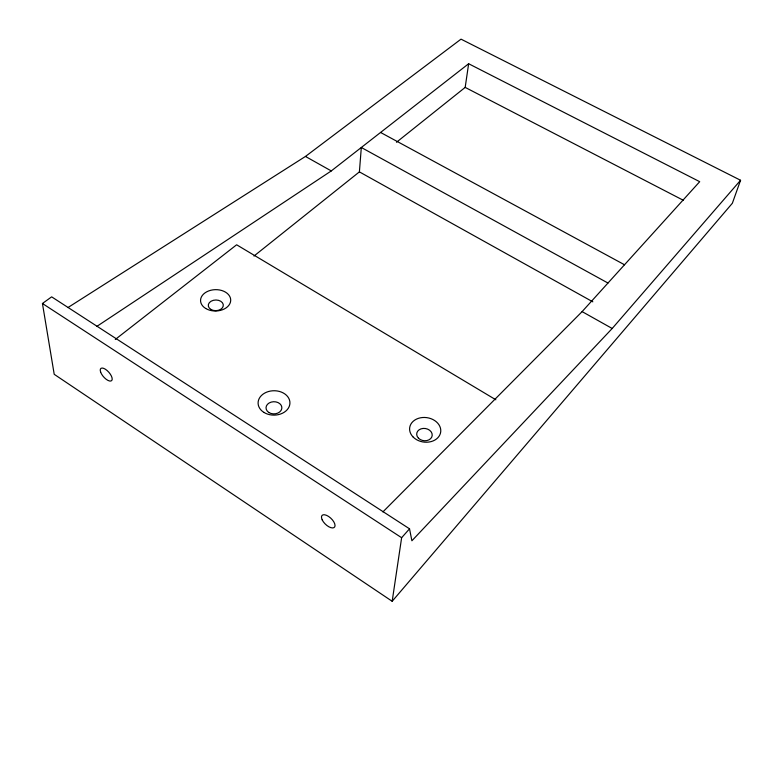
<?xml version="1.0" encoding="UTF-8"?>
<svg xmlns="http://www.w3.org/2000/svg" width="783" height="783" viewBox="0 0 783 783"><rect width="100%" height="100%" fill="white"/><g stroke="black" fill="none" stroke-linecap="round" stroke-linejoin="round"><path stroke-width="1.17" d="M253.986 256.041L359.397 171.878L361.315 147.488L607.97 283.035M396.482 142.261L465.18 87.402L468.645 63.736L699.699 181.685L582.112 311.614L382.907 511.906M392.175 601.285L401.63 537.715L409.529 528.819L51.649 296.845L42.439 303.491L54.213 374.313L392.175 601.285L732.359 203.257L740.561 180.266L461.021 39.15L305.458 156.443L67.935 307.562M409.529 528.819L411.897 540.779L612.198 328.488L740.561 180.266M115.287 339.47L236.632 244.785L495.845 399.78M96.935 326.335L331.278 170.929L468.645 63.736M465.18 87.402L683.432 200.34M380.577 132.454L624.511 264.762M359.397 171.878L592.829 301.827M305.458 156.443L331.278 170.929M582.112 311.614L612.198 328.488M42.439 303.491L401.63 537.715M100.635 372.091A8.124 3.494 48.6 0 0 110.863 381.027A8.124 3.494 48.6 0 0 107.173 370.584A8.124 3.494 48.6 0 0 100.635 372.091M322.185 519.853A8.564 4.032 43.8 0 0 333.91 527.654A8.564 4.032 43.8 0 0 328.654 516.496A8.564 4.032 43.8 0 0 322.185 519.853M413.238 437.139A15.66 12.313 8.2 0 0 439.85 434.859A15.66 12.313 8.2 0 0 422.468 417.525A15.66 12.313 8.2 0 0 413.238 437.139M205.704 308.482A15.092 10.678 -1.3 0 0 230.427 302.238A15.092 10.678 -1.3 0 0 210.764 290.278A15.092 10.678 -1.3 0 0 205.704 308.482M418.484 438.206A7.801 6.147 8.2 0 0 431.746 437.1A7.801 6.147 8.2 0 0 423.133 428.428A7.801 6.147 8.2 0 0 418.484 438.206M210.833 309.393A7.517 5.334 -1.3 0 0 223.165 306.3A7.517 5.334 -1.3 0 0 213.397 300.3A7.517 5.334 -1.3 0 0 210.833 309.393M263.9 412.396A15.924 12.195 -0.6 0 0 289.72 404.88A15.924 12.195 -0.6 0 0 268.422 391.539A15.924 12.195 -0.6 0 0 263.9 412.396M268.882 412.514A7.928 6.088 -0.7 0 0 281.753 408.795A7.928 6.088 -0.7 0 0 271.192 402.11A7.928 6.088 -0.7 0 0 268.882 412.514"/></g></svg>
